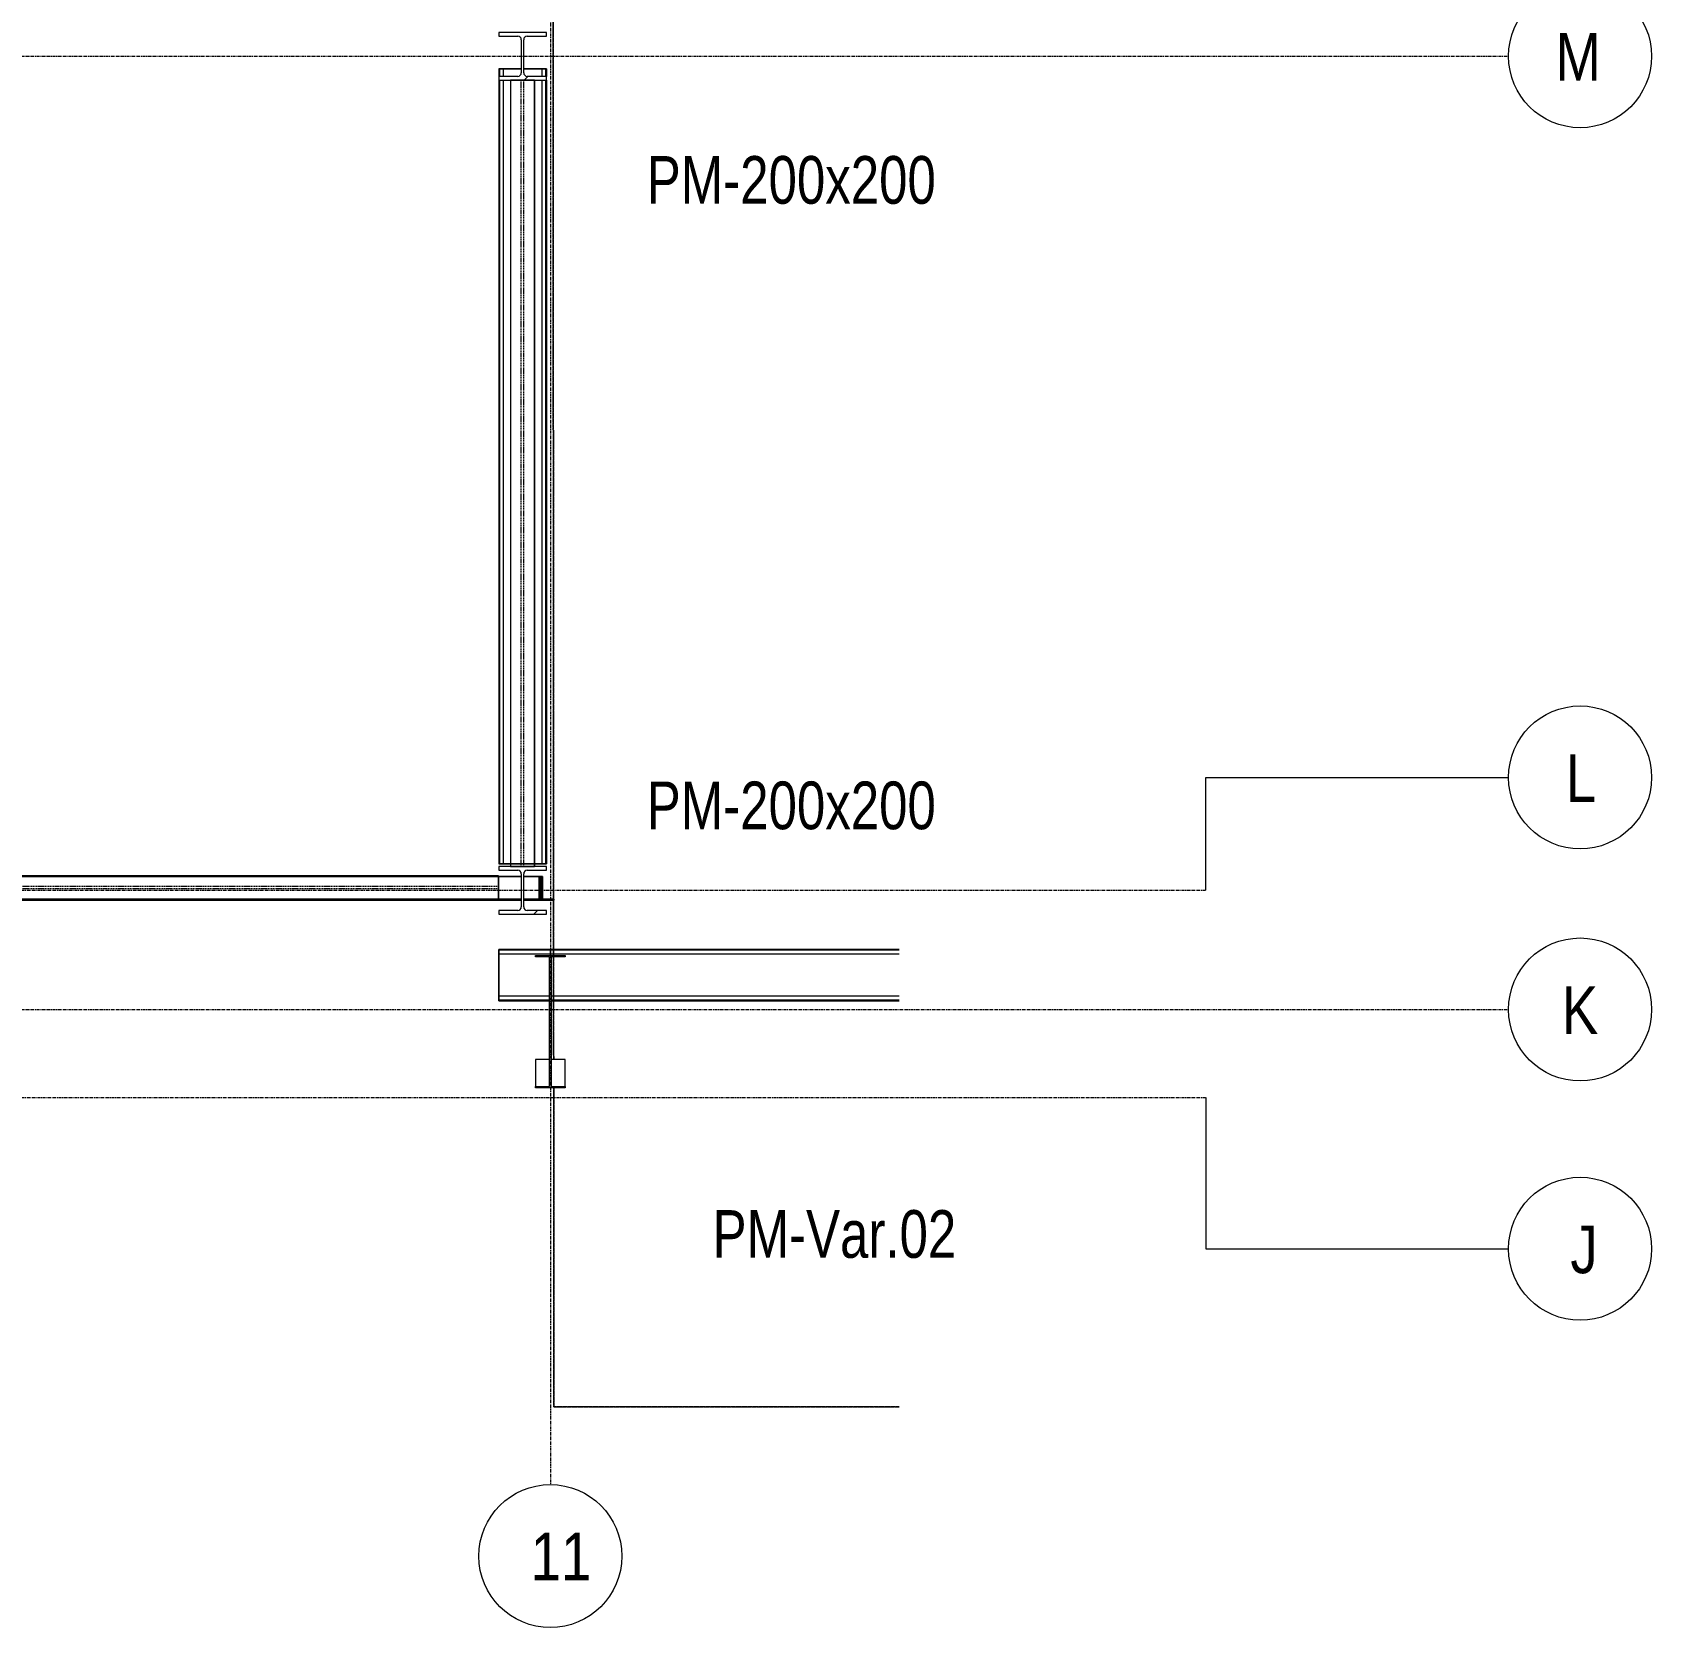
# Model space of a CAD drawing. Header units: centimetres. Extents: x -14155 to 6577, y -1225 to 8033.
# Drawn here: x 5022 to 5701, y 5791 to 6460 of the extents above; entities that cross this region are included whole.
import ezdxf

# ---------------------------------------------------------------- set-up
doc = ezdxf.new("R2010")
doc.units = ezdxf.units.CM
for name, pattern in [('_Overhead', [0.47625, 0.3175, -0.15875]), ('Grid Line', [2.2225, 1.27, -0.3175, 0.3175, -0.3175]), ('Hidden', [0.714375, 0.47625, -0.238125])]:
    doc.linetypes.add(name, pattern=pattern)
for name, color, linetype, lineweight in [('A-FLOR', 7, 'Continuous', 9), ('S-BEAM', 7, 'Continuous', 9), ('S-COLS', 7, 'Continuous', 9), ('S-COLS-IDEN', 7, 'Continuous', 9), ('S-GRID', 7, 'Continuous', 9), ('S-GRID-IDEN', 7, 'Continuous', 9)]:
    doc.layers.add(name, color=color, linetype=linetype, lineweight=lineweight)
doc.styles.add('Century Gothic_2', font='GOTHIC.TTF', dxfattribs={"width": 0.8, "height": 20})
doc.styles.add('Saira Condensed_1', font='SairaCondensed-Regular.ttf', dxfattribs={"height": 20})

# ---------------------------------------------------------------- blocks, each defined once
blk = doc.blocks.new('Col_ Perfil Variable - VAR_ 02-1685551-N01 - Planta - Detalle planta 01')
at = {"layer": 'S-COLS', "lineweight": 18}
for p, q in [((-6.25, 21.53), (6.25, 21.53)), ((-6.25, 20.95), (-6.25, 21.53)), ((-0.35, 20.95), (-6.25, 20.95)), ((-0.35, -33.52), (-0.35, 20.95)), ((0.36, 20.95), (0.36, -33.52)), ((6.25, 20.95), (0.36, 20.95)), ((6.25, 21.53), (6.25, 20.95)), ((-6.25, -33.52), (-0.35, -33.52)), ((-6.25, -34.1), (-6.25, -33.52)), ((0.36, -33.52), (6.25, -33.52)), ((6.25, -33.52), (6.25, -34.1)), ((6.25, -34.1), (-6.25, -34.1))]:
    blk.add_line(p, q, dxfattribs=at)
at = {"layer": 'S-COLS'}
for p, q in [((-6.25, 20.95), (-6.25, 9.58)), ((6.25, 9.58), (6.25, 20.95)), ((-6.25, 9.58), (-0.35, 9.58)), ((0.36, 9.58), (6.25, 9.58))]:
    blk.add_line(p, q, dxfattribs=at)
blk = doc.blocks.new('Costanera Perfil Z - Parametrizado - h_22cm-1746684-N01 - Planta - Detalle planta 01')
at = {"layer": 'S-BEAM', "color": 253, "true_color": 0xaaaaaa}
for p, q in [((-10.75, -5389.17), (-10.75, -5557.18)), ((-10.75, -5389.17), (-10.75, -5557.18)), ((-10.45, -5389.17), (-10.45, -5557.18)), ((-10.45, -5389.17), (-10.45, -5557.18)), ((-8.8, -5389.17), (-8.8, -5557.18)), ((-8.8, -5389.17), (-8.8, -5557.18)), ((8.8, -5389.17), (8.8, -5535.14)), ((8.8, -5389.17), (8.8, -5535.14)), ((10.45, -5389.17), (10.45, -5535.14)), ((10.45, -5389.17), (10.45, -5535.14)), ((10.75, -5535.14), (10.75, -5389.17)), ((10.75, -5389.17), (10.75, -5535.14)), ((8.8, -5535.85), (8.8, -5557.18)), ((8.8, -5535.85), (8.8, -5557.18)), ((10.45, -5535.85), (10.45, -5557.18)), ((10.45, -5535.85), (10.45, -5557.18)), ((10.75, -5557.18), (10.75, -5535.85)), ((10.75, -5535.85), (10.75, -5557.18)), ((8.8, -5557.18), (-10.75, -5557.18)), ((-10.75, -5557.18), (-10.45, -5557.18)), ((-8.8, -5557.18), (-10.45, -5557.18)), ((-10.45, -5557.18), (8.8, -5557.18)), ((-10.44, -5557.18), (-8.8, -5557.18)), ((10.75, -5557.18), (8.8, -5557.18)), ((8.8, -5557.18), (10.45, -5557.18)), ((10.45, -5557.18), (8.8, -5557.18)), ((8.8, -5557.18), (10.45, -5557.18)), ((10.45, -5557.18), (10.75, -5557.18))]:
    blk.add_line(p, q, dxfattribs=at)
blk = doc.blocks.new('Costanera Perfil Z - Parametrizado - h_22cm-1738370-N01 - Planta - Detalle planta 01')
at = {"layer": 'S-BEAM', "color": 253, "true_color": 0xaaaaaa}
for p, q in [((-10.75, -5400.04), (-10.75, -5546.3)), ((-10.75, -5400.04), (-10.75, -5546.3)), ((-10.45, -5400.04), (-10.45, -5546.3)), ((-10.45, -5400.04), (-10.45, -5546.3)), ((-8.8, -5400.04), (-8.8, -5546.3)), ((-8.8, -5400.04), (-8.8, -5546.3)), ((8.8, -5400.04), (8.8, -5546.02)), ((8.8, -5400.04), (8.8, -5546.02)), ((10.45, -5400.04), (10.45, -5546.02)), ((10.45, -5400.04), (10.45, -5546.02)), ((10.75, -5546.02), (10.75, -5400.04)), ((10.75, -5400.04), (10.75, -5546.02)), ((-10.45, -5546.3), (-10.75, -5546.3)), ((-10.75, -5546.3), (-10.45, -5546.3)), ((-8.8, -5546.3), (-10.45, -5546.3)), ((-10.45, -5546.3), (-8.8, -5546.3)), ((-8.8, -5546.3), (-10.45, -5546.3)), ((-10.45, -5546.3), (-8.8, -5546.3)), ((-8.29, -5546.3), (-8.8, -5546.3)), ((-8.8, -5546.3), (-8.29, -5546.3))]:
    blk.add_line(p, q, dxfattribs=at)
blk = doc.blocks.new('Costanera Perfil Z - Parametrizado - h_22cm-V63-N01 - Planta - Detalle planta 01')
at = {"layer": 'S-BEAM', "color": 253, "true_color": 0xaaaaaa}
for p, q in [((-10.75, -5389.17), (-10.75, -5557.18)), ((-10.75, -5389.17), (-10.75, -5535.42)), ((-10.45, -5389.17), (-10.45, -5535.42)), ((-10.45, -5389.17), (-10.45, -5535.42)), ((-8.8, -5389.17), (-8.8, -5535.42)), ((-8.8, -5389.17), (-8.8, -5535.42)), ((8.8, -5389.17), (8.8, -5535.14)), ((8.8, -5389.17), (8.8, -5535.14)), ((10.45, -5389.17), (10.45, -5535.14)), ((10.45, -5389.17), (10.45, -5535.14)), ((10.75, -5535.14), (10.75, -5389.17)), ((10.75, -5389.17), (10.75, -5535.14)), ((-10.75, -5535.42), (-10.75, -5557.18)), ((-10.45, -5535.42), (-10.45, -5557.18)), ((-10.45, -5535.42), (-10.45, -5557.18)), ((-8.8, -5535.42), (-8.8, -5557.18)), ((-8.8, -5535.42), (-8.8, -5557.18)), ((8.8, -5535.85), (8.8, -5557.18)), ((8.8, -5535.85), (8.8, -5557.18)), ((10.45, -5535.85), (10.45, -5557.18)), ((10.45, -5535.85), (10.45, -5557.18)), ((10.75, -5557.18), (10.75, -5535.85)), ((10.75, -5535.85), (10.75, -5557.18)), ((-10.45, -5557.18), (-10.75, -5557.18)), ((-10.75, -5557.18), (-10.45, -5557.18)), ((-8.8, -5557.18), (-10.45, -5557.18)), ((-10.45, -5557.18), (-8.8, -5557.18)), ((-8.8, -5557.18), (-10.44, -5557.18)), ((-10.44, -5557.18), (-8.8, -5557.18)), ((8.8, -5557.18), (-8.8, -5557.18)), ((-8.8, -5557.18), (8.8, -5557.18)), ((10.45, -5557.18), (8.8, -5557.18)), ((8.8, -5557.18), (10.45, -5557.18)), ((10.45, -5557.18), (8.8, -5557.18)), ((8.8, -5557.18), (10.45, -5557.18)), ((10.75, -5557.18), (10.45, -5557.18)), ((10.45, -5557.18), (10.75, -5557.18))]:
    blk.add_line(p, q, dxfattribs=at)
blk = doc.blocks.new('Costanera Perfil Z - Parametrizado - h_22cm-V64-N01 - Planta - Detalle planta 01')
at = {"layer": 'S-BEAM', "color": 253, "true_color": 0xaaaaaa}
for p, q in [((-10.75, -5389.17), (-10.75, -5535.42)), ((-10.75, -5389.17), (-10.75, -5535.42)), ((-10.45, -5389.17), (-10.45, -5535.42)), ((-10.45, -5389.17), (-10.45, -5535.42)), ((-8.8, -5389.17), (-8.8, -5535.42)), ((-8.8, -5389.17), (-8.8, -5535.42)), ((8.8, -5389.17), (8.8, -5535.14)), ((8.8, -5389.17), (8.8, -5535.14)), ((10.45, -5389.17), (10.45, -5535.14)), ((10.45, -5389.17), (10.45, -5535.14)), ((10.75, -5535.14), (10.75, -5389.17)), ((10.75, -5389.17), (10.75, -5535.14)), ((-10.75, -5535.42), (-10.75, -5557.18)), ((-10.75, -5535.42), (-10.75, -5557.18)), ((-10.45, -5535.42), (-10.45, -5557.18)), ((-10.45, -5535.42), (-10.45, -5557.18)), ((-8.8, -5535.42), (-8.8, -5557.18)), ((-8.8, -5535.42), (-8.8, -5557.18)), ((8.8, -5535.85), (8.8, -5557.18)), ((8.8, -5535.85), (8.8, -5557.18)), ((10.45, -5535.85), (10.45, -5557.18)), ((10.45, -5535.85), (10.45, -5557.18)), ((10.75, -5557.18), (10.75, -5535.85)), ((10.75, -5535.85), (10.75, -5557.18)), ((-10.45, -5557.18), (-10.75, -5557.18)), ((-10.75, -5557.18), (-10.45, -5557.18)), ((-8.8, -5557.18), (-10.45, -5557.18)), ((-10.45, -5557.18), (-8.8, -5557.18)), ((-8.8, -5557.18), (-10.44, -5557.18)), ((-10.44, -5557.18), (-8.8, -5557.18)), ((8.8, -5557.18), (-8.8, -5557.18)), ((-8.8, -5557.18), (8.8, -5557.18)), ((10.45, -5557.18), (8.8, -5557.18)), ((8.8, -5557.18), (10.45, -5557.18)), ((10.45, -5557.18), (8.8, -5557.18)), ((8.8, -5557.18), (10.45, -5557.18)), ((10.75, -5557.18), (10.45, -5557.18)), ((10.45, -5557.18), (10.75, -5557.18))]:
    blk.add_line(p, q, dxfattribs=at)
blk = doc.blocks.new('UC-Perfil universal-Pilar - 200 x 200-V68-N01 - Planta - Detalle planta 01')
at = {"layer": 'S-COLS'}
h = blk.add_hatch(dxfattribs=at)
h.set_pattern_fill('FP_35', color=256, style=0, pattern_type=2)
h.set_pattern_definition([(45, (8983.077, -6450.445), (-25.14472, 25.14472), []), (45, (8983.077, -6412.345), (-25.14472, 25.14472), [])])
h.paths.add_polyline_path([(10, -10), (10, -8.46), (2.01, -8.46), (0.94, -8.01), (0.49, -6.94), (0.49, 6.94), (0.94, 8.01), (2.01, 8.46), (10, 8.46), (10, 10), (-10, 10), (-10, 8.46), (-2.02, 8.46), (-0.94, 8.01), (-0.5, 6.94), (-0.5, -6.94), (-0.94, -8.01), (-2.02, -8.46), (-10, -8.46), (-10, -10), (3.68, -10)])
at = {"layer": 'S-COLS', "lineweight": 18}
for p, q in [((10, 10), (-10, 10)), ((-10, 10), (-10, 8.46)), ((-10, 8.46), (-2.02, 8.46)), ((-0.5, 6.94), (-0.5, -6.94)), ((0.49, -6.94), (0.49, 6.94)), ((2.01, 8.46), (10, 8.46)), ((10, 8.46), (10, 10)), ((-2.02, -8.46), (-10, -8.46)), ((-10, -8.46), (-10, -10)), ((-10, -10), (10, -10)), ((10, -8.46), (2.01, -8.46)), ((10, -10), (10, -8.46))]:
    blk.add_line(p, q, dxfattribs=at)
for centre, start, end in [((-2.02, 6.94), 0, 90), ((2.01, 6.94), 90, 180), ((-2.02, -6.94), 270, 0), ((2.01, -6.94), 180, 270)]:
    blk.add_arc(centre, 1.52, start, end, dxfattribs=at)
blk = doc.blocks.new('UC-Perfil universal-Pilar - 200 x 200-V70-N01 - Planta - Detalle planta 01')
at = {"layer": 'S-COLS'}
h = blk.add_hatch(dxfattribs=at)
h.set_pattern_fill('FP_37', color=256, style=0, pattern_type=2)
h.set_pattern_definition([(45, (8983.077, -6100.445), (-25.14472, 25.14472), []), (45, (8983.077, -6062.345), (-25.14472, 25.14472), [])])
h.paths.add_polyline_path([(-10, -10), (10, -10), (10, -8.46), (2.01, -8.46), (0.94, -8.01), (0.49, -6.94), (0.49, 6.94), (0.94, 8.01), (2.01, 8.46), (10, 8.46), (10, 10), (-10, 10), (-10, 8.46), (-2.02, 8.46), (-0.94, 8.01), (-0.5, 6.94), (-0.5, -6.94), (-0.94, -8.01), (-2.02, -8.46), (-10, -8.46)])
at = {"layer": 'S-COLS', "lineweight": 18}
for p, q in [((10, 10), (-10, 10)), ((-10, 10), (-10, 8.46)), ((-10, 8.46), (-2.02, 8.46)), ((-0.5, 6.94), (-0.5, -6.94)), ((0.49, -6.94), (0.49, 6.94)), ((2.01, 8.46), (10, 8.46)), ((10, 8.46), (10, 10)), ((-2.02, -8.46), (-10, -8.46)), ((-10, -8.46), (-10, -10)), ((-10, -10), (10, -10)), ((10, -8.46), (2.01, -8.46)), ((10, -10), (10, -8.46))]:
    blk.add_line(p, q, dxfattribs=at)
for centre, start, end in [((-2.02, 6.94), 0, 90), ((2.01, 6.94), 90, 180), ((-2.02, -6.94), 270, 0), ((2.01, -6.94), 180, 270)]:
    blk.add_arc(centre, 1.52, start, end, dxfattribs=at)
blk = doc.blocks.new('M_W Shapes - 150 x 200-1741098-N01 - Planta - Detalle planta 01')
at = {"layer": 'S-BEAM', "color": 253, "true_color": 0xaaaaaa}
for p, q in [((-206.12, 5), (-206.12, 2.1)), ((-206.12, -5), (-206.12, 5)), ((-206.12, 5), (-206.12, 2.48)), ((-206.12, 2.48), (-206.12, 5)), ((206.12, 5), (-206.12, 5)), ((-206.12, 5), (206.12, 5)), ((-206.12, 5), (206.12, 5)), ((-206.12, 5), (206.12, 5)), ((-206.12, 0.5), (-206.12, 2.48)), ((-206.12, 0.5), (-206.12, 2.48)), ((-206.12, 2.04), (-206.12, 0.5)), ((-206.12, 0.5), (-206.12, -0.5)), ((206.12, 5), (206.12, 2.48)), ((206.12, 2.48), (206.12, 5)), ((206.12, 5), (206.12, -5)), ((206.12, 2.13), (206.12, 5)), ((206.12, 2.48), (206.12, 0.5)), ((206.12, 2.48), (206.12, 0.5)), ((206.12, 0.5), (206.12, 2.04)), ((206.12, -0.5), (206.12, 0.5)), ((-206.12, -0.5), (-206.12, -4.77)), ((-206.12, -2.48), (-206.12, -0.5)), ((-206.12, -2.48), (-206.12, -0.5)), ((-206.12, -4.77), (-206.12, -2.48)), ((-206.12, -2.48), (-206.12, -5)), ((-206.12, -4.77), (-206.12, -5)), ((-206.12, -5), (-206.12, -4.77)), ((-206.12, -5), (206.12, -5)), ((-206.12, -5), (206.12, -5)), ((-206.12, -5), (-191.72, -5)), ((-206.12, -5), (-190.01, -5)), ((-191.72, -5), (206.12, -5)), ((-190.01, -5), (204.55, -5)), ((204.55, -5), (206.12, -5)), ((206.12, -0.5), (206.12, -2.48)), ((206.12, -0.5), (206.12, -2.48)), ((206.12, -4.77), (206.12, -0.5)), ((206.12, -5), (206.12, -2.48)), ((206.12, -2.48), (206.12, -5)), ((206.12, -5), (206.12, -4.77))]:
    blk.add_line(p, q, dxfattribs=at)
at = {"layer": 'S-BEAM', "color": 253, "linetype": 'Hidden', "true_color": 0xaaaaaa}
for p, q in [((206.12, 0.5), (-206.12, 0.5)), ((206.12, -0.5), (-206.12, -0.5))]:
    blk.add_line(p, q, dxfattribs=at)
blk = doc.blocks.new('M_W Shapes - 150 x 200-1837129-N01 - Planta - Detalle planta 01')
at = {"layer": 'S-BEAM', "color": 253, "true_color": 0xaaaaaa}
for p, q in [((-162.85, 5), (-162.85, 0.57)), ((-162.85, -5), (-162.85, 5)), ((-162.85, 5), (-162.85, 2.48)), ((-162.85, 2.48), (-162.85, 5)), ((167.13, 5), (-162.85, 5)), ((-162.85, 5), (167.13, 5)), ((-162.85, 5), (167.13, 5)), ((-162.85, 5), (167.13, 5)), ((-162.85, 0.5), (-162.85, 2.48)), ((-162.85, 0.5), (-162.85, 2.48)), ((-162.85, 0.5), (-162.85, -0.5)), ((167.13, 5), (167.13, 2.48)), ((167.13, 2.48), (167.13, 5)), ((167.13, 0.57), (167.13, 5)), ((167.13, 2.48), (167.13, 1.97)), ((167.13, 2.48), (167.13, 0.57)), ((167.13, 1.97), (167.13, 1.08)), ((167.13, 1.08), (167.13, 0.77)), ((167.13, 0.77), (167.13, 0.57)), ((167.13, 0.57), (167.13, 0.5)), ((167.13, 0.57), (167.13, 0.5)), ((167.13, -0.5), (167.13, 0.5)), ((-162.85, -2.48), (-162.85, -0.5)), ((-162.85, -2.48), (-162.85, -0.5)), ((-162.85, -0.57), (-162.85, -5)), ((-162.85, -5), (-162.85, -2.48)), ((-162.85, -2.48), (-162.85, -5)), ((-162.85, -5), (167.13, -5)), ((-162.85, -5), (167.13, -5)), ((-162.85, -5), (167.13, -5)), ((-162.85, -5), (167.13, -5)), ((167.13, -0.5), (167.13, -0.57)), ((167.13, -0.5), (167.13, -0.57)), ((167.13, -0.57), (167.13, -1.97)), ((167.13, -0.57), (167.13, -0.77)), ((167.13, -5), (167.13, -0.57)), ((167.13, -0.77), (167.13, -1.08)), ((167.13, -1.08), (167.13, -1.49)), ((167.13, -1.49), (167.13, -2.48)), ((167.13, -1.97), (167.13, -2.48)), ((167.13, -5), (167.13, -2.48)), ((167.13, -2.48), (167.13, -5))]:
    blk.add_line(p, q, dxfattribs=at)
at = {"layer": 'S-BEAM', "color": 253, "linetype": 'Hidden', "true_color": 0xaaaaaa}
for p, q in [((167.13, 0.5), (-162.85, 0.5)), ((167.13, -0.5), (-162.85, -0.5))]:
    blk.add_line(p, q, dxfattribs=at)
blk = doc.blocks.new('RVR_Tensor angular doble L - d_25 mm-1744895-N01 - Planta - Detalle planta 01')
at = {"layer": 'S-BEAM', "color": 253, "true_color": 0xaaaaaa}
for p, q in [((-3.25, -4.47), (-3.25, 5.03)), ((-3.25, 5.03), (-3, 5.03)), ((-2.03, 5.03), (-3.25, 5.03)), ((-3, 5.03), (-3, -4.47)), ((-2.03, 5.03), (-3, 5.03)), ((-2.51, -4.97), (-2.51, 5)), ((-2.51, 5), (-2.26, 5)), ((-2.51, 5), (-2.02, 5)), ((-2.26, 5), (-2.26, -4.47)), ((-2.26, 5), (-2.02, 5)), ((0.6, 5.03), (-2.03, 5.03)), ((0.6, 5.03), (-2.03, 5.03)), ((-2.02, 5), (0.6, 5)), ((-2.02, 5), (0.6, 5)), ((213.99, 5.03), (0.6, 5.03)), ((214.49, 5.03), (0.6, 5.03)), ((0.6, 5), (214.49, 5)), ((0.6, 5), (213.99, 5)), ((412.85, 5.03), (213.99, 5.03)), ((213.99, 5), (215.49, 5)), ((412.85, 5.03), (214.49, 5.03)), ((214.49, 5), (215.99, 5)), ((215.49, 5), (412.85, 5)), ((215.99, 5), (412.85, 5)), ((422.36, 5.03), (412.85, 5.03)), ((422.36, 5.03), (412.85, 5.03)), ((412.85, 5), (422.36, 5)), ((412.85, 5), (422.36, 5)), ((429.76, 5.03), (423.35, 5.03)), ((430.01, 5.03), (423.35, 5.03)), ((423.35, 5), (430.01, 5)), ((423.35, 5), (430.01, 5)), ((430.01, 5.03), (429.76, 5.03)), ((429.76, 5.03), (429.76, -4.47)), ((430.01, -4.97), (430.01, 5.03)), ((430.01, 5), (430.75, 5)), ((430.01, 5), (430.5, 5)), ((430.75, 5), (430.5, 5)), ((430.5, 5), (430.5, -5)), ((430.75, -4.5), (430.75, 5)), ((-8, -4.97), (-8, -4.47)), ((-8, -4.47), (-3.25, -4.47)), ((-2.76, -4.47), (-8, -4.47)), ((-7.51, -4.97), (-8, -4.97)), ((-7.51, -4.97), (-8, -4.97)), ((-3, -4.97), (-7.51, -4.97)), ((-2.53, -4.97), (-7.51, -4.97)), ((-2.76, -4.47), (-3.25, -4.47)), ((-3, -4.52), (-3, -4.97)), ((-3, -4.97), (-2.53, -4.97)), ((-2.03, -4.47), (-2.76, -4.47)), ((-2.03, -4.47), (-2.76, -4.47)), ((-2.51, -4.97), (-2.03, -4.97)), ((-2.03, -4.97), (-2.51, -4.97)), ((0.6, -5), (-2.51, -5)), ((0.6, -5), (-2.51, -5)), ((-2.26, -4.5), (-2.03, -4.5)), ((-2.26, -4.5), (-2.03, -4.5)), ((-1.78, -4.47), (-2.03, -4.47)), ((-1.78, -4.47), (-2.03, -4.47)), ((-2.03, -4.5), (0.6, -4.5)), ((-2.03, -4.5), (0.6, -4.5)), ((-2.03, -4.97), (0.6, -4.97)), ((0.6, -4.97), (-2.03, -4.97)), ((0.6, -4.47), (-1.78, -4.47)), ((0.6, -4.47), (-1.78, -4.47)), ((202.99, -4.47), (0.6, -4.47)), ((212.49, -4.47), (0.6, -4.47)), ((0.6, -4.5), (2.49, -4.5)), ((0.6, -4.5), (214.49, -4.5)), ((0.6, -4.97), (212.99, -4.97)), ((202.99, -4.97), (0.6, -4.97)), ((2.49, -5), (0.6, -5)), ((213.99, -5), (0.6, -5)), ((2.49, -4.5), (2.49, -4.7)), ((2.49, -4.5), (223.99, -4.5)), ((2.49, -4.7), (2.49, -4.91)), ((2.49, -5), (223.99, -5)), ((204.49, -4.47), (202.99, -4.47)), ((213.99, -4.97), (202.99, -4.97)), ((213.99, -4.47), (204.49, -4.47)), ((213.99, -4.47), (212.49, -4.47)), ((212.99, -4.97), (223.99, -4.97)), ((412.85, -4.47), (213.99, -4.47)), ((223.49, -4.47), (213.99, -4.47)), ((422.36, -4.97), (213.99, -4.97)), ((422.36, -5), (213.99, -5)), ((214.49, -4.5), (225.49, -4.5)), ((412.85, -4.47), (223.49, -4.47)), ((223.99, -4.5), (234.99, -4.5)), ((223.99, -4.97), (422.36, -4.97)), ((223.99, -5), (422.36, -5)), ((225.49, -4.5), (412.85, -4.5)), ((234.99, -4.5), (412.85, -4.5)), ((422.36, -4.47), (412.85, -4.47)), ((422.36, -4.47), (412.85, -4.47)), ((412.85, -4.5), (422.36, -4.5)), ((412.85, -4.5), (422.36, -4.5)), ((425.01, -4.47), (423.35, -4.47)), ((429.76, -4.47), (423.35, -4.47)), ((423.35, -4.5), (430.01, -4.5)), ((423.35, -4.5), (430.01, -4.5)), ((423.35, -4.97), (430.01, -4.97)), ((425.01, -4.97), (423.35, -4.97)), ((423.35, -5), (435.5, -5)), ((430.5, -5), (423.35, -5)), ((429.76, -4.47), (425.01, -4.47)), ((425.01, -4.47), (425.01, -4.97)), ((425.01, -4.97), (430.01, -4.97)), ((430.01, -4.5), (435.5, -4.5)), ((430.01, -4.5), (430.75, -4.5)), ((430.5, -5), (435.5, -5)), ((435.5, -4.5), (430.75, -4.5)), ((435.5, -5), (435.5, -4.5))]:
    blk.add_line(p, q, dxfattribs=at)
blk = doc.blocks.new('RVR_Tensor angular doble L - d_25 mm-1744896-N01 - Planta - Detalle planta 01')
at = {"layer": 'S-BEAM', "color": 253, "true_color": 0xaaaaaa}
for p, q in [((-8, 4.47), (-8, 4.97)), ((-8, 4.97), (-7.51, 4.97)), ((-8, 4.97), (-7.51, 4.97)), ((-3.25, 4.47), (-8, 4.47)), ((-8, 4.47), (-2.76, 4.47)), ((-7.51, 4.97), (-3, 4.97)), ((-7.51, 4.97), (-2.53, 4.97)), ((-3.25, -5.03), (-3.25, 4.47)), ((-3.25, 4.47), (-2.76, 4.47)), ((-3, 4.97), (-3, 4.52)), ((-2.53, 4.97), (-3, 4.97)), ((-3, 4.47), (-3, -5.03)), ((-2.76, 4.47), (-2.03, 4.47)), ((-2.76, 4.47), (-2.03, 4.47)), ((-2.51, 5), (2.49, 5)), ((-2.51, 5), (4.64, 5)), ((-2.03, 4.97), (-2.51, 4.97)), ((-2.51, 4.97), (-2.03, 4.97)), ((-2.51, -5), (-2.51, 4.97)), ((-2.03, 4.5), (-2.26, 4.5)), ((-2.03, 4.5), (-2.26, 4.5)), ((-2.26, 4.47), (-2.26, -5)), ((4.64, 4.97), (-2.03, 4.97)), ((-2.03, 4.97), (4.64, 4.97)), ((2.49, 4.5), (-2.03, 4.5)), ((4.64, 4.5), (-2.03, 4.5)), ((-2.03, 4.47), (-1.78, 4.47)), ((-2.03, 4.47), (-1.78, 4.47)), ((-1.78, 4.47), (4.64, 4.47)), ((-1.78, 4.47), (4.64, 4.47)), ((4.64, 5), (2.49, 5)), ((2.49, 4.91), (2.49, 4.5)), ((4.64, 4.5), (2.49, 4.5)), ((223.99, 5), (5.63, 5)), ((5.63, 5), (213.99, 5)), ((212.99, 4.97), (5.63, 4.97)), ((5.63, 4.97), (202.99, 4.97)), ((15.13, 4.5), (5.63, 4.5)), ((15.13, 4.5), (5.63, 4.5)), ((5.63, 4.47), (15.13, 4.47)), ((5.63, 4.47), (15.13, 4.47)), ((223.99, 4.5), (15.13, 4.5)), ((214.49, 4.5), (15.13, 4.5)), ((15.13, 4.47), (202.99, 4.47)), ((15.13, 4.47), (212.49, 4.47)), ((202.99, 4.97), (213.99, 4.97)), ((202.99, 4.47), (204.49, 4.47)), ((204.49, 4.47), (213.99, 4.47)), ((212.49, 4.47), (213.99, 4.47)), ((223.99, 4.97), (212.99, 4.97)), ((213.99, 5), (427.39, 5)), ((213.99, 4.97), (425.01, 4.97)), ((213.99, 4.47), (412.98, 4.47)), ((213.99, 4.47), (223.49, 4.47)), ((225.49, 4.5), (214.49, 4.5)), ((223.49, 4.47), (427.38, 4.47)), ((427.39, 5), (223.99, 5)), ((427.39, 4.97), (223.99, 4.97)), ((234.99, 4.5), (223.99, 4.5)), ((427.38, 4.5), (225.49, 4.5)), ((427.38, 4.5), (234.99, 4.5)), ((412.98, 4.47), (425.01, 4.47)), ((427.39, 4.97), (425.01, 4.97)), ((425.01, 4.97), (425.01, 4.7)), ((425.01, 4.7), (425.01, 4.47)), ((425.01, 4.47), (427.38, 4.47)), ((435.5, 5), (427.39, 5)), ((427.39, 5), (430.5, 5)), ((430.01, 4.97), (427.39, 4.97)), ((430.01, 4.97), (427.39, 4.97)), ((430.01, 4.5), (427.39, 4.5)), ((430.01, 4.5), (427.39, 4.5)), ((427.39, 4.47), (429.76, 4.47)), ((427.39, 4.47), (429.76, 4.47)), ((429.76, 4.47), (429.76, -5.03)), ((430.01, -5.03), (430.01, 4.97)), ((435.5, 4.5), (430.01, 4.5)), ((430.75, 4.5), (430.01, 4.5)), ((430.5, 5), (430.5, -5)), ((435.5, 5), (430.5, 5)), ((430.75, -5), (430.75, 4.5)), ((430.75, 4.5), (435.5, 4.5)), ((435.5, 4.5), (435.5, 5)), ((-3, -5.03), (-3.25, -5.03)), ((-3.25, -5.03), (-2.03, -5.03)), ((-3, -5.03), (-2.03, -5.03)), ((-2.26, -5), (-2.51, -5)), ((-2.02, -5), (-2.51, -5)), ((-2.02, -5), (-2.26, -5)), ((-2.03, -5.03), (4.64, -5.03)), ((-2.03, -5.03), (4.64, -5.03)), ((4.64, -5), (-2.02, -5)), ((4.64, -5), (-2.02, -5)), ((15.13, -5), (5.63, -5)), ((15.13, -5), (5.63, -5)), ((5.63, -5.03), (15.13, -5.03)), ((5.63, -5.03), (15.13, -5.03)), ((214.49, -5), (15.13, -5)), ((213.99, -5), (15.13, -5)), ((15.13, -5.03), (213.99, -5.03)), ((15.13, -5.03), (214.49, -5.03)), ((215.49, -5), (213.99, -5)), ((213.99, -5.03), (427.38, -5.03)), ((215.99, -5), (214.49, -5)), ((214.49, -5.03), (427.38, -5.03)), ((427.38, -5), (215.49, -5)), ((427.38, -5), (215.99, -5)), ((430.01, -5), (427.39, -5)), ((430.01, -5), (427.39, -5)), ((427.39, -5.03), (429.76, -5.03)), ((427.39, -5.03), (430.01, -5.03)), ((429.76, -5.03), (430.01, -5.03)), ((430.75, -5), (430.01, -5)), ((430.5, -5), (430.01, -5)), ((430.5, -5), (430.75, -5))]:
    blk.add_line(p, q, dxfattribs=at)
blk = doc.blocks.new('Costanera Perfil Z - Parametrizado - h_20cm-V91-N01 - Planta - Detalle planta 01')
at = {"layer": 'S-BEAM', "color": 253, "true_color": 0xaaaaaa}
for p, q in [((-9.7, 166.79), (-10, 166.79)), ((-10, 166.79), (-0.49, 166.79)), ((-10, 166.79), (-10, 163.63)), ((-10, 166.79), (-10, 163.63)), ((-0.49, 166.79), (-9.7, 166.79)), ((-9.7, 166.79), (-8.05, 166.79)), ((-8.05, 166.79), (-9.7, 166.79)), ((-9.7, 166.79), (-9.7, 163.63)), ((-9.7, 166.79), (-9.7, 163.63)), ((-8.05, 166.79), (-8.05, 163.63)), ((-8.05, 166.79), (-8.05, 163.63)), ((8.05, 166.79), (0.5, 166.79)), ((0.5, 166.79), (8.05, 166.79)), ((9.7, 166.79), (8.05, 166.79)), ((8.05, 166.79), (9.7, 166.79)), ((9.7, 166.79), (8.05, 166.79)), ((8.05, 166.79), (10, 166.79)), ((8.05, 166.79), (8.05, 163.63)), ((8.05, 166.79), (8.05, 163.63)), ((10, 166.79), (9.7, 166.79)), ((9.7, 166.79), (9.7, 163.63)), ((9.7, 166.79), (9.7, 163.63)), ((10, 163.63), (10, 166.79)), ((10, 166.79), (10, 163.63)), ((-10, 162.09), (-10, -166.79)), ((-10, 162.09), (-10, -166.79)), ((-9.7, 162.09), (-9.7, -166.79)), ((-9.7, 162.09), (-9.7, -166.79)), ((-8.05, 162.09), (-8.05, -166.79)), ((-8.05, 162.09), (-8.05, -166.79)), ((8.05, 162.09), (8.05, -166.79)), ((8.05, 162.09), (8.05, -166.79)), ((9.7, 162.09), (9.7, -166.79)), ((9.7, 162.09), (9.7, -166.79)), ((10, -166.79), (10, 162.09)), ((10, 162.09), (10, -166.79)), ((-5, -166.79), (-10, -166.79)), ((-10, -166.79), (-9.7, -166.79)), ((-9.7, -166.79), (-8.05, -166.79)), ((-8.05, -166.79), (-9.7, -166.79)), ((-9.7, -166.79), (-5, -166.79)), ((-2.48, -166.79), (-5, -166.79)), ((-5, -166.79), (-2.48, -166.79)), ((-1.96, -166.79), (-2.47, -166.79)), ((-2.47, -166.79), (-1.96, -166.79)), ((-1.49, -166.79), (-1.96, -166.79)), ((-1.96, -166.79), (-1.49, -166.79)), ((-1.08, -166.79), (-1.48, -166.79)), ((-1.48, -166.79), (-1.08, -166.79)), ((-0.76, -166.79), (-1.07, -166.79)), ((-1.07, -166.79), (-0.76, -166.79)), ((-0.56, -166.79), (-0.76, -166.79)), ((-0.76, -166.79), (-0.56, -166.79)), ((0.5, -166.79), (-0.5, -166.79)), ((-0.5, -166.79), (0.5, -166.79)), ((0.77, -166.79), (0.57, -166.79)), ((0.57, -166.79), (0.77, -166.79)), ((1.08, -166.79), (0.77, -166.79)), ((0.77, -166.79), (1.08, -166.79)), ((1.49, -166.79), (1.09, -166.79)), ((1.09, -166.79), (1.49, -166.79)), ((1.97, -166.79), (1.5, -166.79)), ((1.5, -166.79), (1.97, -166.79)), ((5, -166.79), (1.97, -166.79)), ((1.97, -166.79), (5, -166.79)), ((8.05, -166.79), (5, -166.79)), ((5, -166.79), (8.05, -166.79)), ((10, -166.79), (8.05, -166.79)), ((8.05, -166.79), (9.7, -166.79)), ((9.7, -166.79), (8.05, -166.79)), ((8.05, -166.79), (9.7, -166.79)), ((9.7, -166.79), (10, -166.79))]:
    blk.add_line(p, q, dxfattribs=at)
blk = doc.blocks.new('Costanera Perfil Z - Parametrizado - h_20cm-V92-N01 - Planta - Detalle planta 01')
at = {"layer": 'S-BEAM', "color": 253, "true_color": 0xaaaaaa}
for p, q in [((-9.7, 166.79), (-10, 166.79)), ((-10, 166.79), (-9.7, 166.79)), ((-10, 166.79), (-10, 163.63)), ((-10, 166.79), (-10, 163.63)), ((-8.05, 166.79), (-9.7, 166.79)), ((-9.7, 166.79), (-8.05, 166.79)), ((-8.05, 166.79), (-9.7, 166.79)), ((-9.7, 166.79), (-8.05, 166.79)), ((-9.7, 166.79), (-9.7, 163.63)), ((-9.7, 166.79), (-9.7, 163.63)), ((-0.49, 166.79), (-8.05, 166.79)), ((-8.05, 166.79), (-0.49, 166.79)), ((-8.05, 166.79), (-8.05, 163.63)), ((-8.05, 166.79), (-8.05, 163.63)), ((8.05, 166.79), (0.5, 166.79)), ((0.5, 166.79), (8.05, 166.79)), ((9.7, 166.79), (8.05, 166.79)), ((8.05, 166.79), (9.7, 166.79)), ((9.7, 166.79), (8.05, 166.79)), ((8.05, 166.79), (9.7, 166.79)), ((8.05, 166.79), (8.05, 163.63)), ((8.05, 166.79), (8.05, 163.63)), ((10, 166.79), (9.7, 166.79)), ((9.7, 166.79), (10, 166.79)), ((9.7, 166.79), (9.7, 163.63)), ((9.7, 166.79), (9.7, 163.63)), ((10, 163.63), (10, 166.79)), ((10, 166.79), (10, 163.63)), ((-10, 162.09), (-10, -166.79)), ((-10, 162.09), (-10, -166.79)), ((-9.7, 162.09), (-9.7, -166.79)), ((-9.7, 162.09), (-9.7, -166.79)), ((-8.05, 162.09), (-8.05, -166.79)), ((-8.05, 162.09), (-8.05, -166.79)), ((8.05, 162.09), (8.05, -166.79)), ((8.05, 162.09), (8.05, -166.79)), ((9.7, 162.09), (9.7, -166.79)), ((9.7, 162.09), (9.7, -166.79)), ((10, -166.79), (10, 162.09)), ((10, 162.09), (10, -166.79)), ((-9.7, -166.79), (-10, -166.79)), ((-10, -166.79), (-9.7, -166.79)), ((-8.05, -166.79), (-9.7, -166.79)), ((-9.7, -166.79), (-8.05, -166.79)), ((-8.05, -166.79), (-9.7, -166.79)), ((-9.7, -166.79), (-8.05, -166.79)), ((-5, -166.79), (-8.05, -166.79)), ((-8.05, -166.79), (-5, -166.79)), ((-2.48, -166.79), (-5, -166.79)), ((-5, -166.79), (-2.48, -166.79)), ((-1.96, -166.79), (-2.47, -166.79)), ((-2.47, -166.79), (-1.96, -166.79)), ((-1.49, -166.79), (-1.96, -166.79)), ((-1.96, -166.79), (-1.49, -166.79)), ((-1.08, -166.79), (-1.48, -166.79)), ((-1.48, -166.79), (-1.08, -166.79)), ((-0.76, -166.79), (-1.07, -166.79)), ((-1.07, -166.79), (-0.76, -166.79)), ((-0.56, -166.79), (-0.76, -166.79)), ((-0.76, -166.79), (-0.56, -166.79)), ((0.5, -166.79), (-0.5, -166.79)), ((-0.5, -166.79), (0.5, -166.79)), ((0.77, -166.79), (0.57, -166.79)), ((0.57, -166.79), (0.77, -166.79)), ((1.08, -166.79), (0.77, -166.79)), ((0.77, -166.79), (1.08, -166.79)), ((1.49, -166.79), (1.09, -166.79)), ((1.09, -166.79), (1.49, -166.79)), ((1.97, -166.79), (1.5, -166.79)), ((1.5, -166.79), (1.97, -166.79)), ((5, -166.79), (1.97, -166.79)), ((1.97, -166.79), (5, -166.79)), ((8.05, -166.79), (5, -166.79)), ((5, -166.79), (8.05, -166.79)), ((9.7, -166.79), (8.05, -166.79)), ((8.05, -166.79), (9.7, -166.79)), ((9.7, -166.79), (8.05, -166.79)), ((8.05, -166.79), (9.7, -166.79)), ((10, -166.79), (9.7, -166.79)), ((9.7, -166.79), (10, -166.79))]:
    blk.add_line(p, q, dxfattribs=at)
blk = doc.blocks.new('Grid - 3mm-1819951-N01 - Planta - Detalle planta 01')
at = {"layer": 'S-GRID-IDEN', "color": 253, "true_color": 0xaaaaaa}
blk.add_circle((0, 0), 0.3, dxfattribs=at)

msp = doc.modelspace()

# ---------------------------------------------------------------- linework, layer by layer
at = {"layer": 'A-FLOR', "color": 8, "linetype": '_Overhead', "true_color": 0x808080}
for p, q in [((5240.066, 6815.081), (5240.462, 6073.135)), ((5240.462, 6073.135), (5240.066, 6815.081)), ((5240.462, 6072.553), (5240.485, 6029.457)), ((5240.485, 6029.457), (5240.462, 6072.553)), ((5240.491, 6017.504), (5240.563, 5883.732)), ((5240.563, 5883.732), (5240.491, 6017.504)), ((5240.563, 5883.732), (5385.421, 5883.732)), ((5385.421, 5883.732), (5240.563, 5883.732))]:
    msp.add_line(p, q, dxfattribs=at)
at = {"layer": 'S-GRID', "color": 253, "linetype": 'Grid Line', "true_color": 0xaaaaaa}
for p, q in [((5239.094, 7142.338), (5239.094, 5851.069)), ((3483.312, 6450.445), (5641.21, 6450.445)), ((3610.312, 6100.445), (5514.21, 6100.445)), ((3483.312, 6050.445), (5641.21, 6050.445)), ((3610.312, 6013.539), (5514.21, 6013.539))]:
    msp.add_line(p, q, dxfattribs=at)
at = {"layer": 'S-GRID', "color": 253, "true_color": 0xaaaaaa}
for p, q in [((5514.21, 6147.823), (5641.21, 6147.823)), ((5514.21, 6100.445), (5514.21, 6147.823)), ((5514.21, 6013.539), (5514.21, 5950.039)), ((5514.21, 5950.039), (5641.21, 5950.039))]:
    msp.add_line(p, q, dxfattribs=at)

# ---------------------------------------------------------------- block references
at = {"layer": 'S-BEAM', "color": 253, "true_color": 0xaaaaaa}
for name, p in [('Costanera Perfil Z - Parametrizado - h_20cm-V91-N01 - Planta - Detalle planta 01', (5227.408, 6278.353)), ('Costanera Perfil Z - Parametrizado - h_20cm-V92-N01 - Planta - Detalle planta 01', (5227.408, 6278.353)), ('RVR_Tensor angular doble L - d_25 mm-1744895-N01 - Planta - Detalle planta 01', (4804.556, 6101.267)), ('M_W Shapes - 150 x 200-1741098-N01 - Planta - Detalle planta 01', (5011.283, 6101.567))]:
    msp.add_blockref(name, p, dxfattribs=at)
for name, p, rotation in [('M_W Shapes - 150 x 200-1837129-N01 - Planta - Detalle planta 01', (5227.412, 6277.583), 270), ('RVR_Tensor angular doble L - d_25 mm-1744896-N01 - Planta - Detalle planta 01', (5232.543, 6101.267), 180), ('Costanera Perfil Z - Parametrizado - h_22cm-1746684-N01 - Planta - Detalle planta 01', (10774.588, 6064.846), 269.9999999999994), ('Costanera Perfil Z - Parametrizado - h_22cm-V63-N01 - Planta - Detalle planta 01', (10774.588, 6064.846), 269.9999999999994), ('Costanera Perfil Z - Parametrizado - h_22cm-V64-N01 - Planta - Detalle planta 01', (10774.588, 6064.846), 269.9999999999994), ('Costanera Perfil Z - Parametrizado - h_22cm-1738370-N01 - Planta - Detalle planta 01', (10785.464, 6064.846), 269.9999999999994)]:
    msp.add_blockref(name, p, dxfattribs=dict(at, rotation=rotation))
at = {"layer": 'S-COLS'}
for name, p in [('UC-Perfil universal-Pilar - 200 x 200-V68-N01 - Planta - Detalle planta 01', (5227.412, 6450.445)), ('UC-Perfil universal-Pilar - 200 x 200-V70-N01 - Planta - Detalle planta 01', (5227.412, 6100.445))]:
    msp.add_blockref(name, p, dxfattribs=at)
at = {"layer": 'S-COLS', "rotation": 180}
msp.add_blockref('Col_ Perfil Variable - VAR_ 02-1685551-N01 - Planta - Detalle planta 01', (5239.094, 6039.035), dxfattribs=at)
at = {"layer": 'S-GRID-IDEN', "color": 253, "true_color": 0xaaaaaa, "xscale": 99.99999999999993, "yscale": 99.99999999999993, "zscale": 99.99999999999993}
for p, rotation in [((5671.21, 6450.445), 269.9999999999996), ((5671.21, 6147.823), 269.9999999999996), ((5671.21, 6050.445), 269.9999999999996), ((5671.21, 5950.039), 269.9999999999996), ((5239.094, 5821.069), 180)]:
    msp.add_blockref('Grid - 3mm-1819951-N01 - Planta - Detalle planta 01', p, dxfattribs=dict(at, rotation=rotation))

# ---------------------------------------------------------------- texts
at = {"layer": 'S-COLS-IDEN', "char_height": 20, "attachment_point": 1, "style": 'Century Gothic_2'}
for s, insert, width in [('PM-200x200', (5279.537, 6408.551), 157.13075), ('PM-200x200', (5279.537, 6146.097), 157.13075), ('PM-Var.02', (5307.167, 5966.24), 134.6835)]:
    msp.add_mtext(s, dxfattribs=dict(at, insert=insert, width=width))
at = {"layer": 'S-GRID-IDEN', "color": 253, "true_color": 0xaaaaaa, "char_height": 20, "attachment_point": 1, "style": 'Saira Condensed_1'}
for s, insert, width in [('M', (5660.874, 6460.184), 24.05062), ('L', (5665.174, 6157.562), 13.62869), ('K', (5663.524, 6060.184), 17.63712), ('J', (5667.124, 5959.778), 8.81856), ('11', (5230.817, 5830.921), 19.2405)]:
    msp.add_mtext(s, dxfattribs=dict(at, insert=insert, width=width))

doc.saveas('drawing.dxf')
